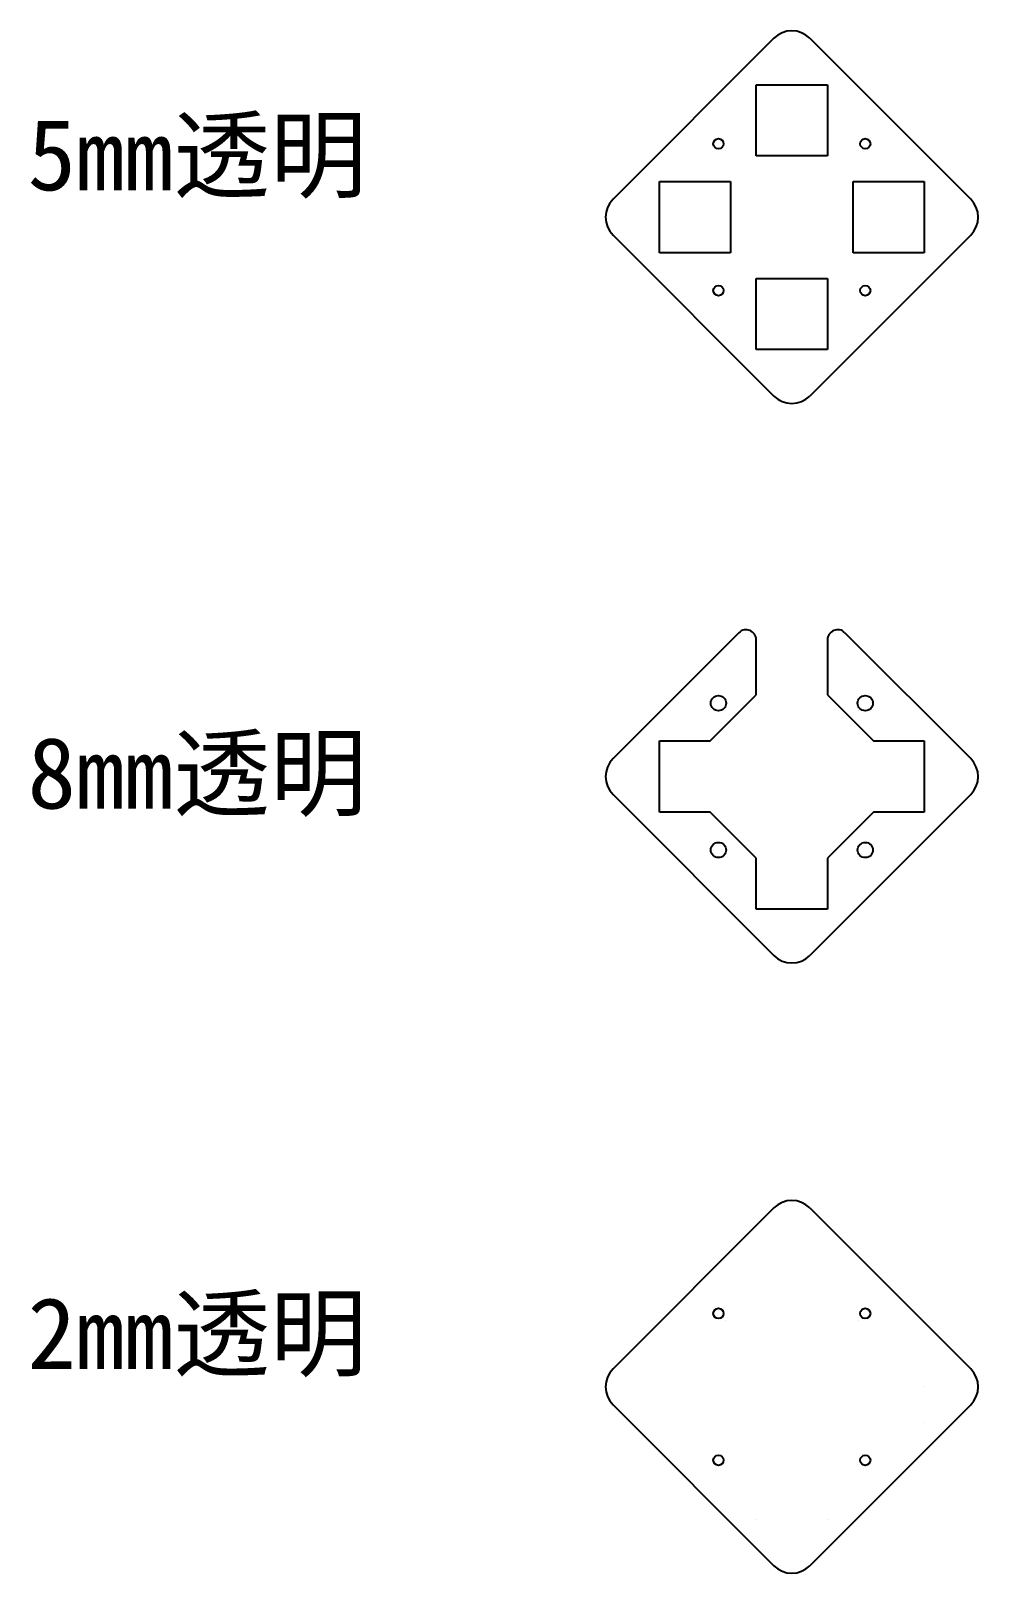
# Model space of a CAD drawing. Header units: millimetres. Extents: x 177 to 363, y 206 to 509.
import ezdxf

# ---------------------------------------------------------------- set-up
doc = ezdxf.new("R2010")
doc.units = ezdxf.units.MM
doc.styles.add('textstyle0', font='')
doc.styles.add('textstyle1', font='')
doc.styles.add('textstyle2', font='')
doc.styles.get('textstyle0').set_extended_font_data('宋体')
doc.styles.get('textstyle1').set_extended_font_data('宋体')
doc.styles.get('textstyle2').set_extended_font_data('宋体')

msp = doc.modelspace()

# ---------------------------------------------------------------- linework, layer by layer
for p, q in [((323.28, 507.47), (291.64, 475.84)), ((330.35, 507.47), (361.98, 475.84)), ((313.79, 485.33), (313.79, 485.33)), ((339.84, 485.33), (339.84, 485.33)), ((297.94, 482.13), (297.94, 482.13)), ((355.69, 482.13), (355.69, 482.13)), ((291.64, 468.77), (323.28, 437.13)), ((361.98, 468.77), (330.35, 437.13)), ((352.86, 465.31), (352.86, 465.3)), ((333.81, 446.25), (333.81, 446.25)), ((316.4, 390.59), (291.64, 365.84)), ((319.81, 388.35), (319.81, 389.18)), ((333.81, 389.18), (333.81, 388.35)), ((337.23, 390.59), (361.98, 365.84)), ((310.76, 369.3), (319.81, 378.35)), ((333.81, 378.35), (342.86, 369.3)), ((313.79, 375.33), (313.79, 375.33)), ((339.84, 375.33), (339.84, 375.33)), ((297.94, 372.13), (297.94, 372.13)), ((355.69, 372.13), (355.69, 372.13)), ((307.76, 369.3), (307.76, 369.3)), ((307.76, 369.3), (307.76, 369.3)), ((307.76, 369.3), (307.76, 369.3)), ((307.76, 369.3), (310.76, 369.3)), ((291.64, 358.77), (323.28, 327.13)), ((361.98, 358.77), (330.35, 327.13)), ((319.81, 346.25), (310.76, 355.3)), ((342.86, 355.3), (333.81, 346.25)), ((352.86, 355.31), (352.86, 355.3)), ((333.81, 336.25), (333.81, 336.25)), ((323.28, 277.47), (291.64, 245.84)), ((330.35, 277.47), (361.98, 245.84)), ((313.79, 255.33), (313.79, 255.33)), ((339.84, 255.33), (339.84, 255.33)), ((297.94, 252.13), (297.94, 252.13)), ((355.69, 252.13), (355.69, 252.13)), ((291.64, 238.77), (323.28, 207.13)), ((361.98, 238.77), (330.35, 207.13)), ((352.86, 235.31), (352.86, 235.3)), ((333.81, 216.25), (333.81, 216.25))]:
    msp.add_line(p, q)
at = {"color": 0}
for p, q in [((319.81, 498.35), (333.81, 498.35)), ((319.81, 484.35), (319.81, 498.35)), ((333.81, 498.35), (333.81, 484.35)), ((333.81, 484.35), (319.81, 484.35)), ((300.76, 479.3), (314.76, 479.3)), ((300.76, 465.3), (300.76, 479.3)), ((314.76, 479.3), (314.76, 465.3)), ((338.86, 479.3), (352.86, 479.3)), ((338.86, 465.3), (338.86, 479.3)), ((352.86, 479.3), (352.86, 465.3)), ((314.76, 465.3), (300.76, 465.3)), ((352.86, 465.3), (338.86, 465.3)), ((319.81, 460.25), (333.81, 460.25)), ((319.81, 446.25), (319.81, 460.25)), ((333.81, 460.25), (333.81, 446.25)), ((333.81, 446.25), (319.81, 446.25)), ((319.81, 378.35), (319.81, 388.35)), ((333.81, 388.35), (333.81, 378.35)), ((300.76, 369.3), (310.76, 369.3)), ((300.76, 355.3), (300.76, 369.3)), ((342.86, 369.3), (352.86, 369.3)), ((352.86, 369.3), (352.86, 355.3)), ((310.76, 355.3), (300.76, 355.3)), ((352.86, 355.3), (342.86, 355.3)), ((319.81, 336.25), (319.81, 346.25)), ((333.81, 346.25), (333.81, 336.25)), ((333.81, 336.25), (319.81, 336.25)), ((352.86, 235.31), (352.86, 235.3)), ((352.86, 235.3), (352.86, 235.3)), ((319.81, 216.25), (319.81, 216.25)), ((319.81, 216.25), (319.81, 216.25)), ((333.81, 216.26), (333.81, 216.25)), ((333.81, 216.25), (333.81, 216.25))]:
    msp.add_line(p, q, dxfattribs=at)
at = {"linetype": 'Continuous'}
for p, q in [((352.86, 472.3), (352.86, 472.3)), ((352.86, 465.3), (352.86, 465.31)), ((319.81, 446.25), (319.81, 446.25)), ((333.81, 446.25), (333.81, 446.26)), ((352.86, 362.3), (352.86, 362.3)), ((352.86, 355.3), (352.86, 355.31)), ((319.81, 336.25), (319.81, 336.25)), ((333.81, 336.25), (333.81, 336.26)), ((352.86, 242.3), (352.86, 242.3)), ((352.86, 235.3), (352.86, 235.31)), ((319.81, 216.25), (319.81, 216.25)), ((333.81, 216.25), (333.81, 216.26))]:
    msp.add_line(p, q, dxfattribs=at)
for centre, radius in [((312.37, 486.74), 1), ((341.25, 486.74), 1), ((312.37, 457.86), 1), ((341.25, 457.86), 1), ((312.37, 376.74), 1.5), ((341.25, 376.74), 1.5), ((312.37, 347.86), 1.5), ((341.25, 347.86), 1.5), ((312.37, 256.74), 1), ((341.25, 256.74), 1), ((312.37, 227.86), 1), ((341.25, 227.86), 1)]:
    msp.add_circle(centre, radius)
for centre, radius, start, end in [((326.81, 503.94), 5, 45, 135), ((295.18, 472.3), 5, 135, 225), ((358.45, 472.3), 5, 315, 45), ((326.81, 440.67), 5, 225, 315), ((317.81, 389.18), 2, 0, 135), ((335.81, 389.18), 2, 45, 180), ((295.18, 362.3), 5, 135, 225), ((358.45, 362.3), 5, 315, 45), ((326.81, 330.67), 5, 225, 315), ((326.81, 273.94), 5, 45, 135), ((295.18, 242.3), 5, 135, 225), ((358.45, 242.3), 5, 315, 45), ((326.81, 210.67), 5, 225, 315)]:
    msp.add_arc(centre, radius, start, end)

# ---------------------------------------------------------------- texts
at = {"char_height": 14, "attachment_point": 1, "line_spacing_factor": 1.15057}
for s, insert, style in [('5mm透明\\P', (176.51, 491.58), 'textstyle0'), ('8mm透明\\P', (176.51, 370.02), 'textstyle2'), ('2mm透明\\P', (176.51, 259.84), 'textstyle1')]:
    msp.add_mtext(s, dxfattribs=dict(at, insert=insert, style=style))

doc.saveas('drawing.dxf')
